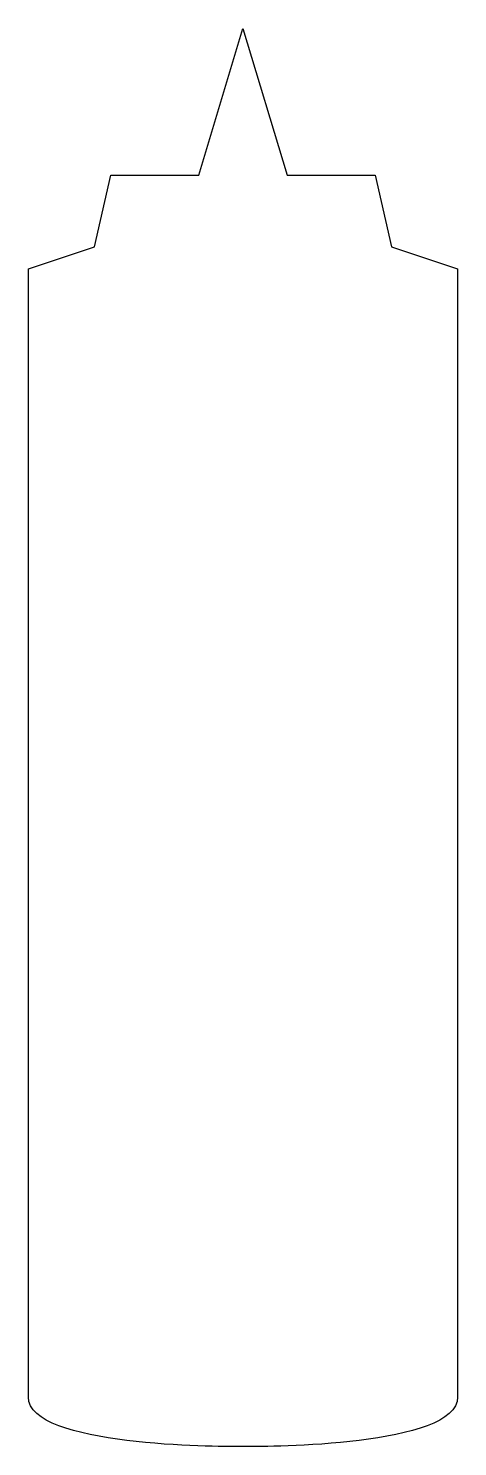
# Model space of a CAD drawing. Header units: centimetres. Extents: x -2.6 to 2.6, y -8.5 to 8.5.
import ezdxf

# ---------------------------------------------------------------- set-up
doc = ezdxf.new("R2010")
doc.units = ezdxf.units.CM
doc.header["$MEASUREMENT"] = 0
doc.layers.add('Camada 1', color=7, linetype='Continuous')

msp = doc.modelspace()

# ---------------------------------------------------------------- linework, layer by layer
at = {"layer": 'Camada 1'}
msp.add_open_spline([(1.57517, 6.70547), (1.57517, 6.70547), (0.52507, 6.70547), (0.52507, 6.70547), (0.52507, 6.70547), (0.52507, 6.70547), (0, 8.4555), (0, 8.4555), (0, 8.4555), (0, 8.4555), (-0.52507, 6.70547), (-0.52507, 6.70547), (-0.52507, 6.70547), (-0.52507, 6.70547), (-1.57517, 6.70547), (-1.57517, 6.70547), (-1.57517, 6.70547), (-1.57517, 6.70547), (-1.77205, 5.85227), (-1.77205, 5.85227), (-1.77205, 5.85227), (-1.77205, 5.85227), (-2.55963, 5.58972), (-2.55963, 5.58972), (-2.55963, 5.58972), (-2.55963, 5.58972), (-2.55963, -7.86485), (-2.55963, -7.86485), (-2.55963, -7.86485), (-2.55963, -8.45553), (-0.26252, -8.45553), (-0.06561, -8.45553), (-0.06561, -8.45553), (-0.06561, -8.45553), (0.06564, -8.45553), (0.06564, -8.45553), (0.06564, -8.45553), (0.26252, -8.45553), (2.55966, -8.45553), (2.55966, -7.86485), (2.55966, -7.86485), (2.55966, -7.86485), (2.55966, 5.58972), (2.55966, 5.58972), (2.55966, 5.58972), (2.55966, 5.58972), (1.77207, 5.85224), (1.77207, 5.85224), (1.77207, 5.85224), (1.77207, 5.85224), (1.57517, 6.70547), (1.57517, 6.70547)], degree=3, knots=[0, 0, 0, 0, 0.07142857, 0.07142857, 0.07142857, 0.07142857, 0.14285714, 0.14285714, 0.14285714, 0.14285714, 0.21428571, 0.21428571, 0.21428571, 0.21428571, 0.28571429, 0.28571429, 0.28571429, 0.28571429, 0.35714286, 0.35714286, 0.35714286, 0.35714286, 0.42857143, 0.42857143, 0.42857143, 0.42857143, 0.5, 0.5, 0.5, 0.5, 0.57142857, 0.57142857, 0.57142857, 0.57142857, 0.64285714, 0.64285714, 0.64285714, 0.64285714, 0.71428571, 0.71428571, 0.71428571, 0.71428571, 0.78571429, 0.78571429, 0.78571429, 0.78571429, 0.85714286, 0.85714286, 0.85714286, 0.85714286, 1, 1, 1, 1], dxfattribs=at)

doc.saveas('drawing.dxf')
